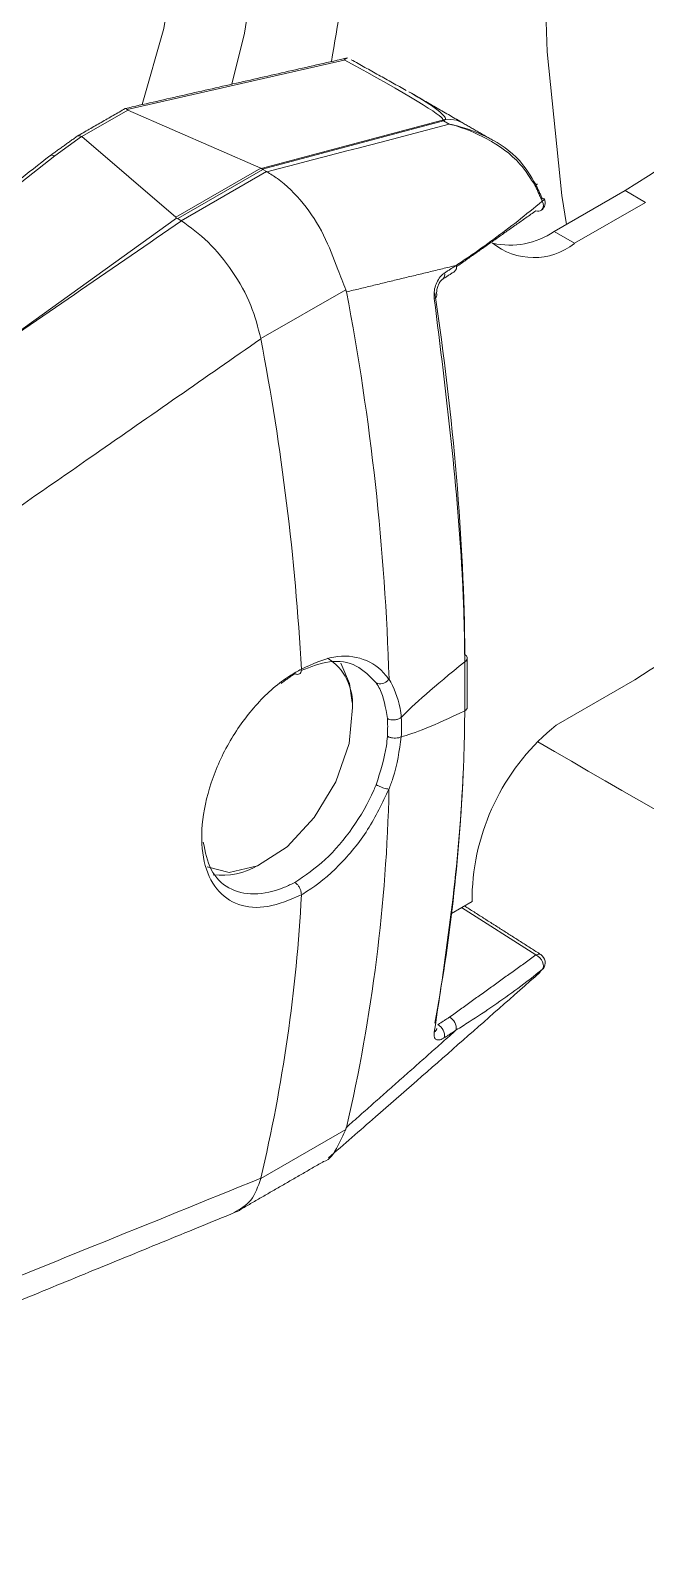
# Model space of a CAD drawing. Extents: x 12.1 to 108.7, y 1 to 80.4.
# Drawn here: x 19.009 to 19.647, y 59.609 to 61.186 of the extents above; entities that cross this region are included whole.
import ezdxf

# ---------------------------------------------------------------- set-up
doc = ezdxf.new("R2010")
doc.units = 0
doc.header["$MEASUREMENT"] = 0
doc.linetypes.add('SLD-Solid', pattern=[0])
doc.layers.add('OBJECT', color=7, linetype='CONTINUOUS')

msp = doc.modelspace()

# ---------------------------------------------------------------- linework, layer by layer
at = {"layer": 'OBJECT', "linetype": 'SLD-Solid', "lineweight": 15}
for p, q in [((19.3348, 61.1552), (19.1096, 61.104)), ((19.1104, 61.1034), (19.0626, 61.0758)), ((19.2482, 61.0429), (19.1104, 61.1034)), ((19.2488, 61.0426), (19.4366, 61.0929)), ((19.4377, 61.0923), (19.25, 61.042)), ((19.4437, 61.0888), (19.4377, 61.0923)), ((19.0624, 61.0759), (19.0345, 61.0558)), ((19.0626, 61.0758), (19.0624, 61.0759)), ((19.0626, 61.0758), (19.1602, 60.9921)), ((19.0345, 61.0558), (18.7608, 60.8402)), ((19.1602, 60.9921), (19.2482, 61.0429)), ((19.2505, 61.0417), (19.1621, 60.9907)), ((19.1658, 60.9885), (19.2542, 61.0396)), ((19.2482, 61.0429), (19.2488, 61.0426)), ((19.25, 61.042), (19.2505, 61.0417)), ((19.2542, 61.0396), (19.2505, 61.0417)), ((19.2542, 61.0396), (19.2546, 61.0394)), ((19.5524, 60.9773), (19.6261, 61.0198)), ((19.6261, 61.0198), (19.6473, 61.0076)), ((19.5737, 60.9651), (19.6473, 61.0076)), ((18.9569, 60.8445), (19.161, 60.9913)), ((19.1621, 60.9907), (19.1658, 60.9885)), ((19.1661, 60.9884), (19.1658, 60.9885)), ((19.5524, 60.9773), (19.5737, 60.9651)), ((19.3363, 60.917), (19.2482, 60.8662)), ((19.4598, 60.4801), (19.4598, 60.5309)), ((19.2904, 60.5234), (19.2904, 60.5234)), ((19.6362, 60.5123), (19.5545, 60.4652)), ((19.4676, 60.2945), (19.4676, 60.2823)), ((19.2904, 60.2892), (19.2904, 60.2892)), ((19.4676, 60.2823), (19.4462, 60.27)), ((19.4565, 60.2759), (19.5336, 60.2268)), ((19.5401, 60.2117), (19.541, 60.2126)), ((19.3363, 60.0459), (19.2482, 59.995))]:
    msp.add_line(p, q, dxfattribs=at)
at = {"layer": 'OBJECT', "linetype": 'SLD-Solid', "lineweight": 15, "flags": 128}
for points in [[(19.8623, 62.7028), (19.7885, 62.5259), (19.7237, 62.3481), (19.6682, 62.1705), (19.6224, 61.9941), (19.5864, 61.8198), (19.5606, 61.6486), (19.5451, 61.4816), (19.5399, 61.3197), (19.5451, 61.1637), (19.5606, 61.0147), (19.5652, 60.9847)], [(19.2181, 61.1301), (19.2315, 61.1832), (19.2462, 61.2786), (19.2511, 61.3809), (19.2462, 61.4889), (19.2315, 61.6013), (19.2071, 61.7168), (19.1733, 61.8341), (19.1306, 61.9518), (19.0794, 62.0685), (19.0204, 62.1828), (18.9542, 62.2934), (18.8816, 62.399), (18.8066, 62.4947)], [(19.1252, 61.109), (19.1477, 61.1878), (19.1628, 61.2812), (19.1678, 61.3817), (19.1628, 61.488), (19.1477, 61.5988), (19.1229, 61.7126), (19.0886, 61.8281), (19.0452, 61.9438), (18.9933, 62.0582), (18.9336, 62.1699), (18.8667, 62.2775), (18.8066, 62.3625)], [(19.4393, 61.0931), (19.4455, 61.0937), (19.4511, 61.093), (19.4562, 61.0909), (19.4562, 61.0909)], [(19.5329, 61.0248), (19.5338, 61.0254), (19.5346, 61.0259), (19.535, 61.0263), (19.5353, 61.0265), (19.5352, 61.0266), (19.5349, 61.0265), (19.5343, 61.0263), (19.5335, 61.026)], [(19.5401, 61.0088), (19.5411, 61.0095), (19.5419, 61.0101), (19.5423, 61.0106), (19.5425, 61.011), (19.5425, 61.0112)], [(19.4282, 60.9078), (19.4293, 60.9086), (19.4301, 60.9094), (19.4306, 60.9102), (19.4308, 60.911), (19.4308, 60.9114)], [(19.3429, 60.4888), (19.3402, 60.5084), (19.3311, 60.5294)], [(19.3433, 60.4835), (19.3398, 60.4463), (19.326, 60.4066), (19.3037, 60.3694), (19.2755, 60.3391), (19.2448, 60.3194), (19.2154, 60.3125), (19.1926, 60.3184)], [(19.5336, 60.2268), (19.5357, 60.2255), (19.5376, 60.2238), (19.5392, 60.2218), (19.5404, 60.2196), (19.5411, 60.2173), (19.5413, 60.2151), (19.541, 60.2132), (19.5401, 60.2117)]]:
    msp.add_lwpolyline(points, dxfattribs=at)
at = {"layer": 'OBJECT', "linetype": 'SLD-Solid', "lineweight": 15}
for centre, radius, start, end in [((18.5063, 62.8212), 2.1211, 301.8663, 326.4074), ((19.4265, 61.0729), 0.0225, 59.9876, 63.2462), ((19.4331, 61.0616), 0.0321, 78.8183, 82.7877), ((19.5332, 61.0073), 0.01, 308.3179, 22.6201), ((19.5337, 61.0046), 0.00768, 318.0956, 33.2157), ((19.5412, 61.0095), 0.0021, 52.5949, 114.9409), ((19.5361, 61.0042), 0.00581, 244.8514, 305.3817), ((19.5064, 61.045), 0.0818, 257.5655, 304.217), ((19.5313, 61.0184), 0.0681, 230.6512, 308.4325), ((19.4454, 60.9404), 0.00589, 309.0353, 18.3509), ((19.4333, 60.9326), 0.00585, 307.6565, 18.5062), ((16.828, 60.4358), 2.5544, 1.7379, 10.8054), ((16.6841, 60.3771), 2.6104, 3.2124, 10.7956), ((20.1326, 59.7571), 0.9037, 85.3299, 123.3167), ((19.2871, 60.4875), 0.0563, 355.9322, 57.282), ((19.702, 60.2826), 0.2347, 128.9146, 177.088), ((17.6702, 60.4358), 1.7114, 346.9022, 358.7494), ((19.2081, 60.3834), 0.0739, 262.9181, 300.1992), ((17.6285, 60.3771), 1.6642, 346.7325, 356.973), ((19.5365, 60.2231), 0.00465, 62.8181, 128.3716), ((19.5332, 60.2188), 0.01, 321.2369, 57.47), ((19.4253, 60.1515), 0.00558, 301.4874, 348.88), ((19.4249, 60.1425), 0.014, 354.497, 59.6977), ((19.437, 60.1503), 0.014, 354.494, 59.6983)]:
    msp.add_arc(centre, radius, start, end, dxfattribs=at)
for centre, major_axis, ratio, start_param, end_param in [((19.0284, 61.2986), (0.4087, -0.2053), 0.030857, 0.018012, 0.738677), ((19.024, 61.2711), (0.4156, -0.1775), 0.058119, 6.26193, 6.738276), ((19.137, 61.1104), (0.0277, 0.0059), 0.181801, 3.247873, 3.388474), ((18.044, 61.952), (5.759, 1.2811), 0.198331, 4.879873, 4.913564), ((19.0284, 61.2986), (0.4087, -0.2053), 0.030857, 6.248533, 6.301197), ((19.024, 61.2711), (0.4156, -0.1775), 0.058119, 6.209267, 6.26193), ((19.0632, 61.0678), (-0.00543, 0.00841), 0.541118, 5.523194, 6.31022), ((19.0357, 61.048), (-0.00602, 0.00799), 0.518549, 5.484768, 6.294577), ((20.544, 63.8764), (13.5348, 9.6488), 0.094709, 4.527712, 4.543224), ((18.4706, 60.4935), (0.691, 0.4971), 0.099986, 0.011157, 0.024246), ((18.4711, 60.4937), (0.6943, 0.494), 0.104684, 0.047827, 0.060918), ((18.0253, 61.5002), (-0.9767, 2.0021), 0.525016, 3.977664, 4.173902), ((33.4878, 69.533), (14.1054, 9.0791), 0.012142, 3.028695, 3.092657), ((33.4878, 69.533), (14.1054, 9.0791), 0.012142, 3.174898, 3.23886), ((19.2987, 60.4018), (0.0659, 0.1269), 0.54529, 5.387975, 5.5588), ((18.0253, 61.5002), (-0.9767, 2.0021), 0.525016, 3.753503, 3.909919)]:
    msp.add_ellipse(centre, major_axis=major_axis, ratio=ratio, start_param=start_param, end_param=end_param, dxfattribs=at)
for points, knots in [([(18.8067, 62.9591), (18.8112, 62.9561), (18.8566, 62.9263), (18.9305, 62.8433), (19.0284, 62.7137), (19.1113, 62.5605), (19.1841, 62.3857), (19.244, 62.1937), (19.2912, 61.9884), (19.324, 61.7829), (19.3426, 61.5896), (19.3475, 61.4173), (19.3415, 61.2696), (19.3281, 61.1916), (19.3215, 61.1536)], [0, 0, 0, 0, 0.0090948, 0.0910381, 0.1730185, 0.2594217, 0.3458505, 0.4420759, 0.5382785, 0.6363083, 0.7342892, 0.824477, 0.9146667, 1, 1, 1, 1]), ([(19.3348, 61.1552), (19.3348, 61.1553), (19.3359, 61.1564), (19.3368, 61.1569), (19.3378, 61.1573)], [0, 0, 0, 0, 0.019973, 1, 1, 1, 1]), ([(19.1076, 61.1049), (19.1076, 61.1049), (19.1077, 61.1051), (19.1086, 61.1049), (19.1093, 61.1042), (19.1096, 61.104)], [0, 0, 0, 0, 0.116845, 0.672291, 1, 1, 1, 1]), ([(19.5329, 61.0248), (19.5279, 61.0326), (19.5153, 61.0526), (19.4847, 61.0742), (19.4585, 61.0848), (19.445, 61.0885), (19.4439, 61.0888), (19.4437, 61.0888)], [0, 0, 0, 0, 0.244744, 0.626729, 0.967928, 0.996144, 1, 1, 1, 1]), ([(19.4437, 61.0888), (19.4439, 61.0888), (19.4452, 61.0885), (19.4493, 61.0876), (19.4632, 61.084), (19.4878, 61.0742), (19.5162, 61.0548), (19.5283, 61.0347), (19.5335, 61.026)], [0, 0, 0, 0, 0.00366, 0.034965, 0.112488, 0.381452, 0.732443, 1, 1, 1, 1]), ([(19.2546, 61.0394), (19.2582, 61.0371), (19.2715, 61.0289), (19.2929, 61.0078), (19.3145, 60.9746), (19.3268, 60.9415), (19.3336, 60.9239), (19.3363, 60.917)], [0, 0, 0, 0, 0.097508, 0.351331, 0.599304, 0.843154, 1, 1, 1, 1]), ([(19.451, 60.9422), (19.4554, 60.9452), (19.4775, 60.9602), (19.5078, 60.9822), (19.5317, 61.0019), (19.5401, 61.0088)], [0, 0, 0, 0, 0.139683, 0.698663, 1, 1, 1, 1]), ([(19.1661, 60.9884), (19.1754, 60.9816), (19.1941, 60.9682), (19.2194, 60.9367), (19.2393, 60.9016), (19.2453, 60.8778), (19.2482, 60.8662)], [0, 0, 0, 0, 0.253584, 0.507165, 0.760847, 1, 1, 1, 1]), ([(19.4282, 60.9078), (19.428, 60.91), (19.4277, 60.9143), (19.4293, 60.9213), (19.4322, 60.9277), (19.4356, 60.9321), (19.438, 60.9339), (19.4389, 60.9345)], [0, 0, 0, 0, 0.219062, 0.43802, 0.659218, 0.879999, 1, 1, 1, 1]), ([(19.4309, 60.9114), (19.4308, 60.9117), (19.4306, 60.9127), (19.4306, 60.9155), (19.4313, 60.9193), (19.4329, 60.9232), (19.4347, 60.9261), (19.4363, 60.9276), (19.4368, 60.9279), (19.4369, 60.928)], [0, 0, 0, 0, 0.044933, 0.213209, 0.397599, 0.589218, 0.780329, 0.93494, 1, 1, 1, 1]), ([(19.4598, 60.5309), (19.4597, 60.5364), (19.4594, 60.5639), (19.4558, 60.6856), (19.4405, 60.8085), (19.4282, 60.9078)], [0, 0, 0, 0, 0.045653, 0.228294, 1, 1, 1, 1]), ([(19.2483, 60.866), (19.1909, 60.826), (19.0922, 60.7573), (18.9934, 60.6886), (18.952, 60.6598)], [0, 0, 0, 0, 0.581449, 1, 1, 1, 1]), ([(19.3679, 60.509), (19.3615, 60.5157), (19.3487, 60.5292), (19.3205, 60.5337), (19.3001, 60.5257), (19.2902, 60.5219)], [0, 0, 0, 0, 0.3411197, 0.6822337, 1, 1, 1, 1]), ([(19.2904, 60.5234), (19.3018, 60.5286), (19.3245, 60.539), (19.3556, 60.5357), (19.3732, 60.5237), (19.3801, 60.5141), (19.3811, 60.5128)], [0, 0, 0, 0, 0.315568, 0.631102, 0.947588, 1, 1, 1, 1]), ([(19.4598, 60.5309), (19.4605, 60.5315), (19.4618, 60.5325), (19.4625, 60.5345), (19.4622, 60.5363), (19.4611, 60.5377), (19.4602, 60.5383), (19.46, 60.5385)], [0, 0, 0, 0, 0.2359167, 0.4718332, 0.7077531, 0.9254152, 1, 1, 1, 1]), ([(19.2904, 60.2892), (19.2785, 60.2842), (19.2549, 60.2743), (19.2241, 60.2771), (19.201, 60.2933), (19.1878, 60.3224), (19.1857, 60.3612), (19.1951, 60.4054), (19.2151, 60.4498), (19.2438, 60.489), (19.2706, 60.5123), (19.2864, 60.5212), (19.2904, 60.5234)], [0, 0, 0, 0, 0.106547, 0.213092, 0.319763, 0.426916, 0.534499, 0.642267, 0.74996, 0.857311, 0.964156, 1, 1, 1, 1]), ([(19.2836, 60.5188), (19.2837, 60.5187), (19.2843, 60.5184), (19.2857, 60.5178), (19.2876, 60.5178), (19.2892, 60.5188), (19.2903, 60.5207), (19.2903, 60.5225), (19.2904, 60.5234)], [0, 0, 0, 0, 0.032876, 0.16613, 0.374661, 0.583123, 0.791561, 1, 1, 1, 1]), ([(19.3811, 60.5128), (19.3811, 60.5128), (19.3811, 60.5128), (19.3812, 60.513), (19.3812, 60.5132), (19.3812, 60.5133), (19.3812, 60.5133)], [0, 0, 0, 0, 0.159851, 0.363921, 0.750554, 1, 1, 1, 1]), ([(19.3812, 60.5133), (19.386, 60.5039), (19.392, 60.492), (19.3936, 60.4763), (19.3939, 60.4731)], [0, 0, 0, 0, 0.791837, 1, 1, 1, 1]), ([(19.3679, 60.509), (19.3681, 60.5089), (19.3686, 60.5087), (19.3701, 60.5082), (19.3726, 60.508), (19.3758, 60.5087), (19.3788, 60.5103), (19.3803, 60.5119), (19.3811, 60.5128)], [0, 0, 0, 0, 0.048564, 0.14016, 0.355136, 0.570096, 0.785048, 1, 1, 1, 1]), ([(19.3796, 60.4721), (19.3777, 60.4832), (19.3754, 60.4971), (19.3692, 60.507), (19.3679, 60.509)], [0, 0, 0, 0, 0.796377, 1, 1, 1, 1]), ([(19.4598, 60.4801), (19.4605, 60.4807), (19.4618, 60.4817), (19.4625, 60.4831), (19.4623, 60.4839), (19.4623, 60.484)], [0, 0, 0, 0, 0.461577, 0.923153, 1, 1, 1, 1]), ([(19.3796, 60.4721), (19.38, 60.4719), (19.3806, 60.4716), (19.3823, 60.471), (19.3847, 60.4705), (19.3881, 60.4707), (19.3914, 60.4715), (19.3931, 60.4726), (19.3939, 60.4731)], [0, 0, 0, 0, 0.101759, 0.160244, 0.370183, 0.580122, 0.790061, 1, 1, 1, 1]), ([(19.3796, 60.4536), (19.3798, 60.4592), (19.38, 60.4655), (19.3796, 60.4714), (19.3796, 60.4721)], [0, 0, 0, 0, 0.886118, 1, 1, 1, 1]), ([(19.4598, 60.4801), (19.4597, 60.4747), (19.4594, 60.4478), (19.4558, 60.331), (19.4405, 60.2291), (19.4282, 60.1467)], [0, 0, 0, 0, 0.0456532, 0.2282935, 1, 1, 1, 1]), ([(19.3679, 60.4034), (19.3723, 60.4171), (19.3778, 60.4344), (19.3793, 60.4504), (19.3796, 60.4536)], [0, 0, 0, 0, 0.796377, 1, 1, 1, 1]), ([(19.3939, 60.4532), (19.3931, 60.4528), (19.3914, 60.4521), (19.3881, 60.4517), (19.3847, 60.4519), (19.3823, 60.4524), (19.3806, 60.4531), (19.38, 60.4534), (19.3796, 60.4536)], [0, 0, 0, 0, 0.2099388, 0.4198776, 0.6298166, 0.8397565, 0.8982414, 1, 1, 1, 1]), ([(19.3939, 60.4532), (19.3919, 60.4389), (19.3894, 60.421), (19.3826, 60.4024), (19.3812, 60.3985)], [0, 0, 0, 0, 0.79181, 1, 1, 1, 1]), ([(19.2836, 60.302), (19.2942, 60.3093), (19.3155, 60.3238), (19.3445, 60.3581), (19.3607, 60.3862), (19.3671, 60.4015), (19.3679, 60.4034)], [0, 0, 0, 0, 0.31781, 0.635605, 0.953792, 1, 1, 1, 1]), ([(19.3811, 60.3989), (19.3803, 60.399), (19.3788, 60.3991), (19.3758, 60.4), (19.3726, 60.4011), (19.3701, 60.4022), (19.3686, 60.403), (19.3681, 60.4033), (19.3679, 60.4034)], [0, 0, 0, 0, 0.214952, 0.429904, 0.644864, 0.85984, 0.951436, 1, 1, 1, 1]), ([(19.3811, 60.3989), (19.3743, 60.3846), (19.3607, 60.3558), (19.3299, 60.3185), (19.3053, 60.2981), (19.2922, 60.2903), (19.2904, 60.2892)], [0, 0, 0, 0, 0.315107, 0.632944, 0.949791, 1, 1, 1, 1]), ([(19.3812, 60.3985), (19.3812, 60.3986), (19.3812, 60.3987), (19.3812, 60.3988), (19.3811, 60.3989), (19.3811, 60.3989), (19.3811, 60.3989)], [0, 0, 0, 0, 0.344879, 0.691965, 0.85965, 1, 1, 1, 1]), ([(19.1886, 60.3438), (19.1907, 60.3337), (19.195, 60.313), (19.214, 60.2944), (19.2404, 60.2879), (19.2653, 60.2932), (19.28, 60.3003), (19.2836, 60.302)], [0, 0, 0, 0, 0.221612, 0.455559, 0.689552, 0.923443, 1, 1, 1, 1]), ([(19.2904, 60.2892), (19.2903, 60.2902), (19.2903, 60.292), (19.2892, 60.2952), (19.2876, 60.2982), (19.2857, 60.3004), (19.2843, 60.3015), (19.2837, 60.3019), (19.2836, 60.302)], [0, 0, 0, 0, 0.208439, 0.416877, 0.625339, 0.83387, 0.967124, 1, 1, 1, 1]), ([(19.3183, 60.0162), (19.3346, 60.0304), (19.4082, 60.0944), (19.4812, 60.1588), (19.5381, 60.209)], [0, 0, 0, 0, 0.221643, 1, 1, 1, 1]), ([(19.451, 60.149), (19.4554, 60.1517), (19.4775, 60.1657), (19.5078, 60.1863), (19.5317, 60.2051), (19.5401, 60.2117)], [0, 0, 0, 0, 0.139683, 0.698663, 1, 1, 1, 1]), ([(19.4307, 60.1496), (19.4306, 60.1496), (19.4306, 60.1496), (19.4307, 60.1502), (19.4308, 60.1504)], [0, 0, 0, 0, 0.6294585, 1, 1, 1, 1]), ([(19.4282, 60.1467), (19.428, 60.1451), (19.4277, 60.1421), (19.4293, 60.1393), (19.4322, 60.1383), (19.4356, 60.1392), (19.438, 60.1406), (19.4389, 60.1411)], [0, 0, 0, 0, 0.2190622, 0.4380201, 0.659218, 0.8799994, 1, 1, 1, 1]), ([(19.3124, 60.0122), (19.3127, 60.0123), (19.32, 60.0141), (19.3266, 60.025), (19.3335, 60.04), (19.3363, 60.0459)], [0, 0, 0, 0, 0.027936, 0.6195, 1, 1, 1, 1]), ([(19.2483, 59.9952), (19.1909, 59.9719), (19.0922, 59.9318), (18.9934, 59.8919), (18.952, 59.8752)], [0, 0, 0, 0, 0.5814492, 1, 1, 1, 1]), ([(19.2203, 59.9598), (19.2267, 59.9633), (19.2399, 59.9703), (19.2454, 59.9867), (19.2482, 59.995)], [0, 0, 0, 0, 0.491595, 1, 1, 1, 1])]:
    msp.add_open_spline(points, degree=3, knots=knots, dxfattribs=at)
for points in [[(19.3383, 61.1575), (19.1077, 61.105)], [(19.3991, 61.1237), (19.342, 61.1556)], [(19.4562, 61.0909), (19.4028, 61.1217)], [(19.1076, 61.1049), (19.0579, 61.0763)], [(19.4893, 61.0718), (19.4562, 61.0909)], [(19.0577, 61.0761), (19.0297, 61.056)], [(19.0296, 61.056), (18.7559, 60.8403)], [(19.25, 61.042), (19.2488, 61.0426)], [(19.5401, 61.0088), (19.5329, 61.0248)], [(19.5335, 61.026), (19.5403, 61.0114)], [(19.5336, 60.9989), (19.451, 60.9407)], [(19.451, 60.9422), (19.3371, 60.9147)], [(19.4389, 60.9345), (19.451, 60.9422)], [(19.437, 60.928), (19.4491, 60.9358)], [(19.3371, 60.9147), (19.3363, 60.917)], [(19.2482, 60.8662), (19.2483, 60.866)], [(19.4598, 60.5309), (19.4598, 60.5309)], [(19.4624, 60.484), (19.4624, 60.5348)], [(19.2836, 60.5188), (19.2693, 60.5086)], [(19.3939, 60.4731), (19.3939, 60.4731)], [(19.4598, 60.4801), (19.4598, 60.4801)], [(19.3939, 60.4532), (19.3939, 60.4532)], [(19.5354, 60.4479), (24.0111, 57.8641)], [(19.5386, 60.2273), (19.4595, 60.2777)], [(19.5336, 60.2268), (19.4441, 60.1624)], [(19.5401, 60.2117), (19.5329, 60.2045)], [(19.4441, 60.1624), (19.432, 60.1546)], [(19.451, 60.149), (19.3371, 60.048)], [(19.4389, 60.1411), (19.451, 60.149)], [(19.3371, 60.048), (19.3363, 60.0459)], [(19.2255, 59.9618), (19.3125, 60.012)], [(19.2482, 59.995), (19.2483, 59.9952)], [(18.9231, 59.8375), (19.2265, 59.9618)]]:
    msp.add_open_spline(points, degree=1, dxfattribs=at)

doc.saveas('drawing.dxf')
